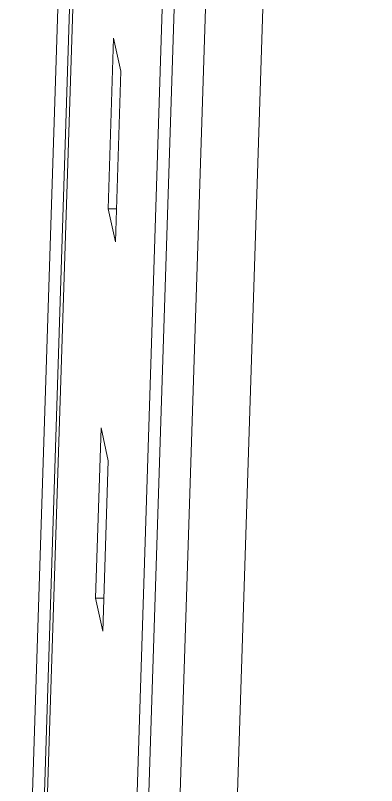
# Model space of a CAD drawing. Header units: inches. Extents: x 214 to 477, y -11 to 187.
# Drawn here: x 438.369 to 439.32, y 106.431 to 108.459 of the extents above; entities that cross this region are included whole.
import ezdxf

# ---------------------------------------------------------------- set-up
doc = ezdxf.new("R2010")
doc.units = ezdxf.units.IN
doc.layers.add('ZANO_R', color=7, linetype='Continuous', lineweight=0)

msp = doc.modelspace()

# ---------------------------------------------------------------- linework, layer by layer
at = {"layer": 'ZANO_R'}
for p, q in [((439.05875, 117.8729), (438.60741, 103.88097)), ((438.63462, 103.75406), (439.08639, 117.75119)), ((438.71611, 103.72517), (439.1686, 117.72327)), ((439.32024, 117.72375), (438.8665, 103.7261)), ((438.52518, 109.87388), (438.3686, 104.99487)), ((438.39559, 104.86894), (438.55136, 109.71963)), ((438.5579, 109.66156), (438.40386, 104.86534)), ((438.61302, 107.9494), (438.62748, 108.3989)), ((438.62748, 108.3989), (438.64637, 108.31223)), ((438.64637, 108.31223), (438.6319, 107.86262)), ((438.61302, 107.9494), (438.63469, 107.94952)), ((438.6319, 107.86262), (438.61302, 107.9494)), ((438.58002, 106.92394), (438.59447, 107.37289)), ((438.59447, 107.37289), (438.61334, 107.28596)), ((438.61334, 107.28596), (438.59888, 106.83689)), ((438.58002, 106.92394), (438.60169, 106.92406)), ((438.59888, 106.83689), (438.58002, 106.92394))]:
    msp.add_line(p, q, dxfattribs=at)

doc.saveas('drawing.dxf')
